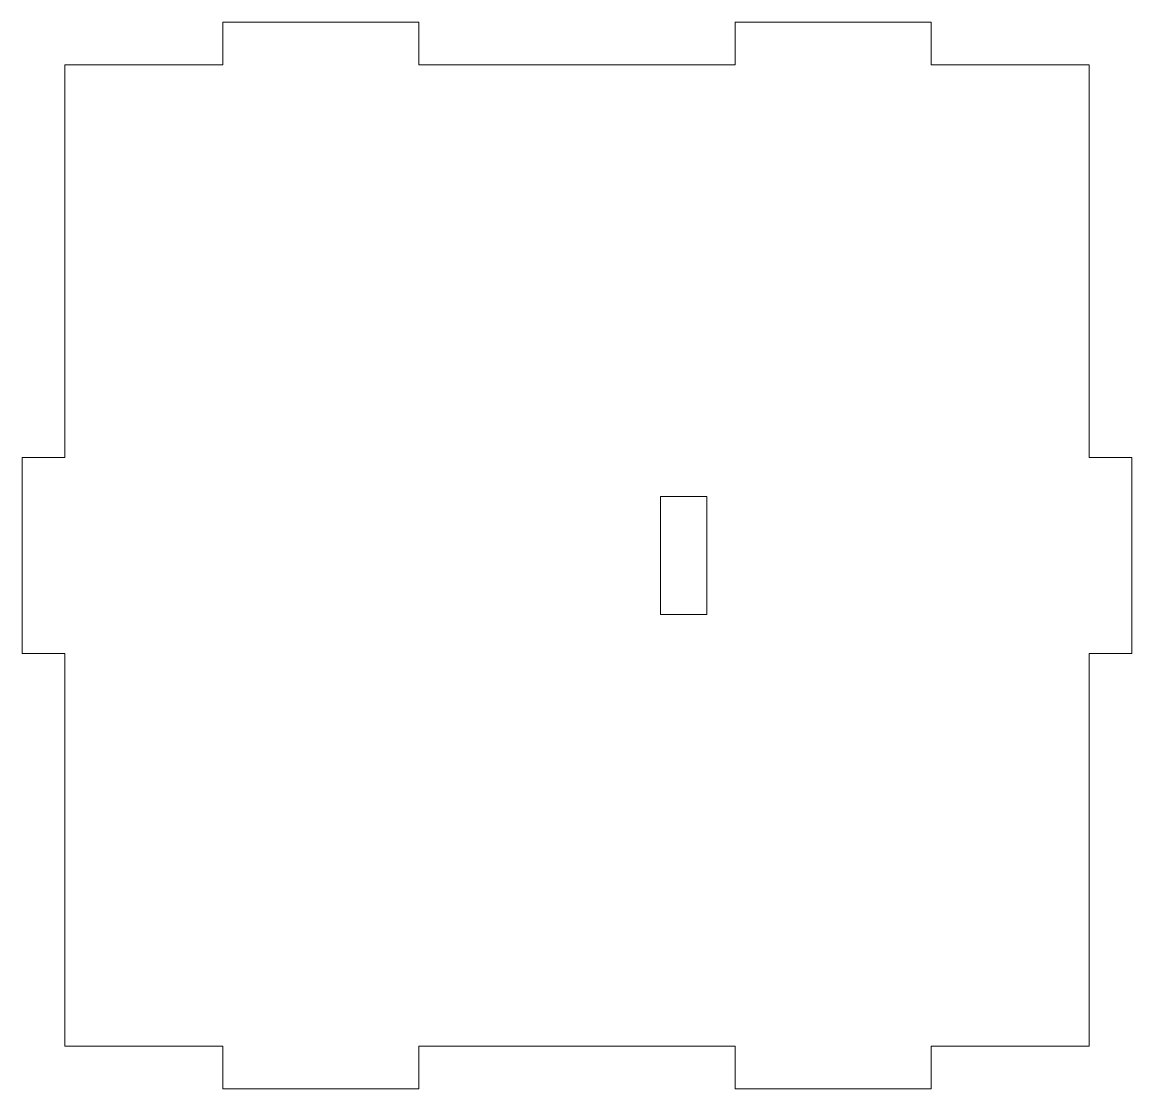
# Model space of a CAD drawing. Header units: inches. Extents: x -35.9 to 35.9, y -34.5 to 34.5.
import ezdxf

# ---------------------------------------------------------------- set-up
doc = ezdxf.new("R2010")
doc.units = ezdxf.units.IN
doc.layers.get('0').update_dxf_attribs({"linetype": 'CONTINUOUS', "lineweight": 0})

msp = doc.modelspace()

# ---------------------------------------------------------------- linework, layer by layer
for p, q in [((-22.924, 31.75), (-22.924, 34.5)), ((-22.924, 34.5), (-10.224, 34.5)), ((-10.224, 34.5), (-10.224, 31.75)), ((10.224, 31.75), (10.224, 34.5)), ((10.224, 34.5), (22.924, 34.5)), ((22.924, 34.5), (22.924, 31.75)), ((-33.147, 6.35), (-33.147, 31.75)), ((-33.147, 31.75), (-22.924, 31.75)), ((-10.224, 31.75), (10.224, 31.75)), ((22.924, 31.75), (33.147, 31.75)), ((33.147, 31.75), (33.147, 6.35)), ((-35.897, -6.35), (-35.897, 6.35)), ((-35.897, 6.35), (-33.147, 6.35)), ((33.147, 6.35), (35.897, 6.35)), ((35.897, 6.35), (35.897, -6.35)), ((5.402, -3.81), (5.402, 3.81)), ((5.402, 3.81), (8.402, 3.81)), ((8.402, 3.81), (8.402, -3.81)), ((8.402, -3.81), (5.402, -3.81)), ((-33.147, -6.35), (-35.897, -6.35)), ((-33.147, -31.75), (-33.147, -6.35)), ((35.897, -6.35), (33.147, -6.35)), ((33.147, -6.35), (33.147, -31.75)), ((-22.924, -31.75), (-33.147, -31.75)), ((-22.924, -34.5), (-22.924, -31.75)), ((10.224, -31.75), (-10.224, -31.75)), ((-10.224, -31.75), (-10.224, -34.5)), ((10.224, -34.5), (10.224, -31.75)), ((33.147, -31.75), (22.924, -31.75)), ((22.924, -31.75), (22.924, -34.5)), ((-10.224, -34.5), (-22.924, -34.5)), ((22.924, -34.5), (10.224, -34.5))]:
    msp.add_line(p, q)

doc.saveas('drawing.dxf')
